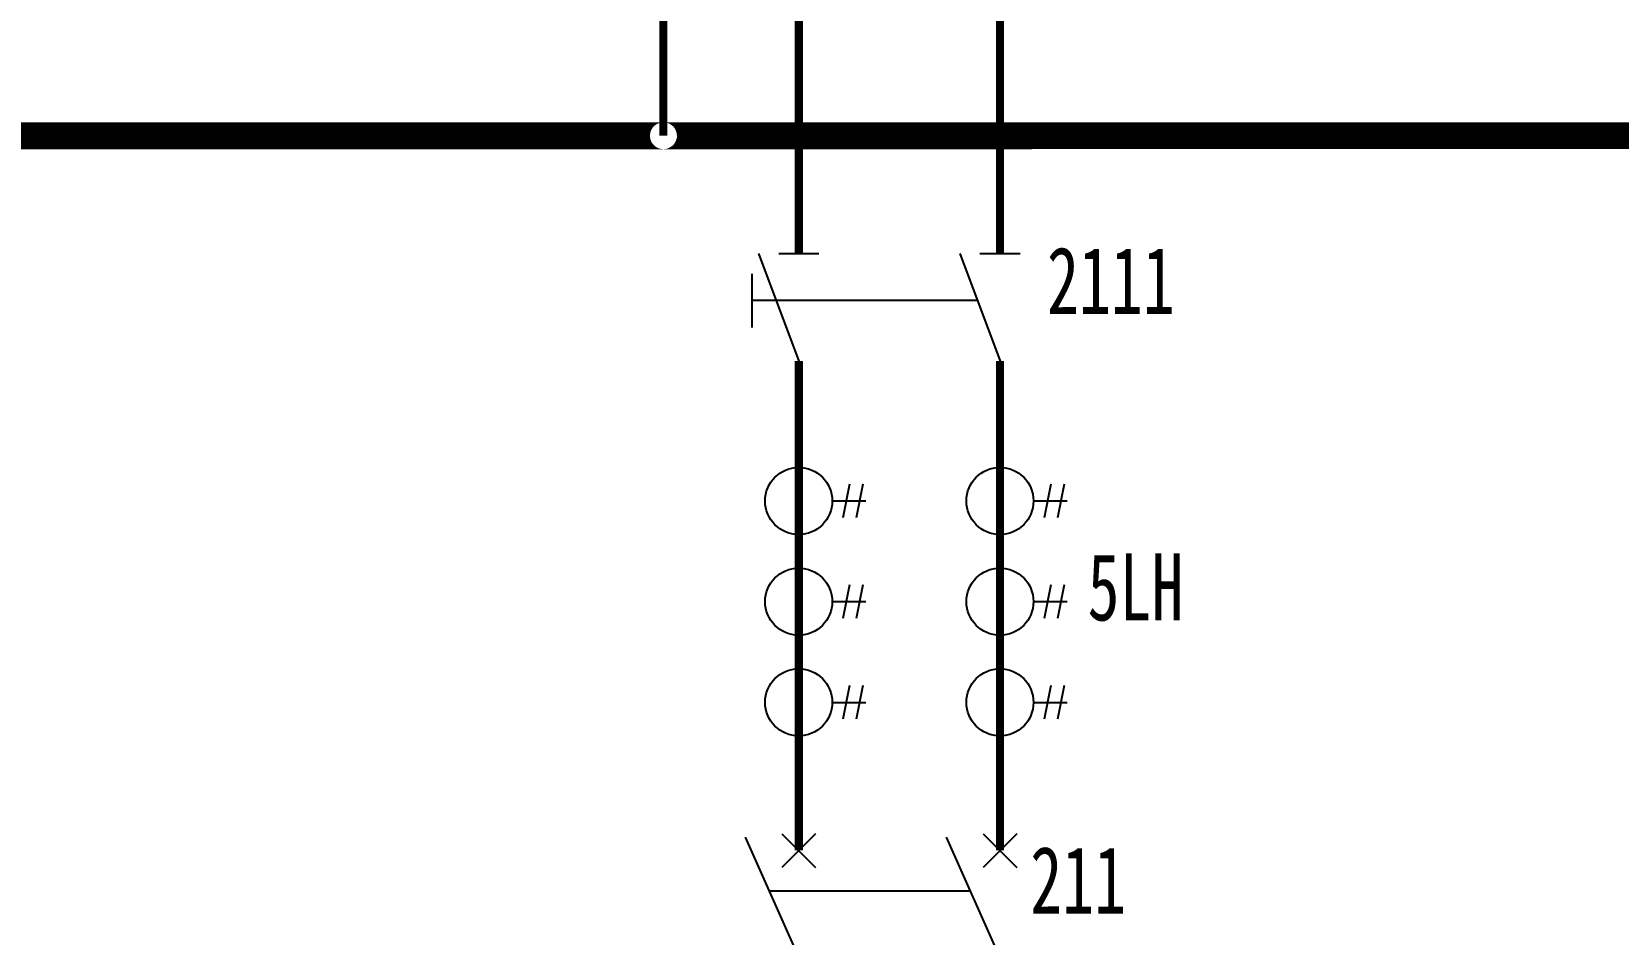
# Model space of a CAD drawing. Header units: millimetres. Extents: x 10667 to 23854, y -3427 to -2899.
# Drawn here: x 19475.6 to 19593.9, y -3234.4 to -3167.2 of the extents above; entities that cross this region are included whole.
import ezdxf

# ---------------------------------------------------------------- set-up
doc = ezdxf.new("R2010")
doc.units = ezdxf.units.MM
doc.header["$LTSCALE"] = 10
for name, color, linetype in [('BLOCK', 3, 'Continuous'), ('TEXT', 2, 'Continuous'), ('设    备', 3, 'Continuous'), ('设备编号', 2, 'Continuous'), ('连 接 线', 1, 'Continuous')]:
    doc.layers.add(name, color=color, linetype=linetype)
doc.styles.add('HZ', font='SimSun.ttf', dxfattribs={"width": 0.7})

# ---------------------------------------------------------------- blocks, each defined once
blk = doc.blocks.new('$LH')
at = {"color": 3}
for p, q in [((3.79, 1.25), (3.29, -1.25)), ((4.79, 1.25), (4.29, -1.25)), ((2.5, 0), (5, 0))]:
    blk.add_line(p, q, dxfattribs=at)
blk.add_circle((0, 0), 2.5, dxfattribs=at)

msp = doc.modelspace()

# ---------------------------------------------------------------- linework, layer by layer
at = {"layer": 'TEXT', "color": 3}
for p, q in [((19529.31, -3185.22), (19529.31, -3189.22)), ((19531.12, -3187.22), (19529.31, -3187.22))]:
    msp.add_line(p, q, dxfattribs=at)
at = {"layer": '设    备'}
for p, q in [((19529.81, -3183.72), (19532.81, -3191.72)), ((19531.31, -3183.72), (19534.31, -3183.72)), ((19544.81, -3183.72), (19547.81, -3191.72)), ((19546.31, -3183.72), (19549.31, -3183.72)), ((19528.8, -3227.18), (19532.8, -3236.18)), ((19534.05, -3226.93), (19531.55, -3229.43)), ((19531.55, -3226.93), (19534.05, -3229.43)), ((19543.8, -3227.18), (19547.8, -3236.18)), ((19546.55, -3226.93), (19549.05, -3229.43)), ((19549.05, -3226.93), (19546.55, -3229.43)), ((19530.58, -3231.18), (19545.58, -3231.18))]:
    msp.add_line(p, q, dxfattribs=at)
at = {"layer": '设    备', "color": 3}
msp.add_line((19546.12, -3187.22), (19531.12, -3187.22), dxfattribs=at)
at = {"layer": '设    备', "const_width": 0.6}
for points in [[(19532.81, -3191.72), (19532.81, -3193.22)], [(19547.81, -3191.72), (19547.81, -3193.22)]]:
    msp.add_lwpolyline(points, dxfattribs=at)
at = {"layer": '设    备'}
for p in [(19532.81, -3183.72), (19547.81, -3183.72), (19532.81, -3191.72), (19547.81, -3191.72), (19532.8, -3228.18), (19547.8, -3228.18)]:
    msp.add_point(p, dxfattribs=at)
at = {"layer": '连 接 线'}
for points, const_width in [([(19522.72, -3135.57), (19522.72, -3174.94)], 0.6), ([(19532.81, -3142.62), (19532.81, -3183.72)], 0.6), ([(19547.81, -3153.63), (19547.81, -3183.72)], 0.6), ([(19521.72, -3174.94), (19462.99, -3174.94)], 2), ([(19599.73, -3174.93), (19523.72, -3174.94)], 2), ([(19532.81, -3191.72), (19532.81, -3228.17)], 0.6), ([(19547.81, -3191.72), (19547.81, -3228.17)], 0.6), ([(19532.81, -3193.22), (19532.81, -3228.17)], 0.6), ([(19547.81, -3193.22), (19547.81, -3228.17)], 0.6)]:
    msp.add_lwpolyline(points, dxfattribs=dict(at, const_width=const_width))
for points in [[(19521.72, -3173.94), (19522.81, -3173.94), (19521.72, -3173.95), (19522.89, -3173.95)], [(19521.72, -3173.94), (19522.72, -3173.94), (19521.72, -3173.94), (19522.81, -3173.94)], [(19521.72, -3173.94), (19522.63, -3173.94), (19521.72, -3173.94), (19522.72, -3173.94)], [(19521.72, -3173.95), (19522.55, -3173.95), (19521.72, -3173.94), (19522.63, -3173.94)], [(19521.72, -3173.97), (19522.46, -3173.97), (19521.72, -3173.95), (19522.55, -3173.95)], [(19521.72, -3174), (19522.38, -3174), (19521.72, -3173.97), (19522.46, -3173.97)], [(19521.72, -3174.03), (19522.3, -3174.03), (19521.72, -3174), (19522.38, -3174)], [(19521.72, -3174.07), (19522.22, -3174.07), (19521.72, -3174.03), (19522.3, -3174.03)], [(19521.72, -3174.12), (19522.15, -3174.12), (19521.72, -3174.07), (19522.22, -3174.07)], [(19521.72, -3174.17), (19522.08, -3174.17), (19521.72, -3174.12), (19522.15, -3174.12)], [(19521.72, -3174.23), (19522.01, -3174.23), (19521.72, -3174.17), (19522.08, -3174.17)], [(19521.72, -3174.29), (19521.95, -3174.29), (19521.72, -3174.23), (19522.01, -3174.23)], [(19521.72, -3174.36), (19521.9, -3174.36), (19521.72, -3174.29), (19521.95, -3174.29)], [(19521.72, -3174.44), (19521.85, -3174.44), (19521.72, -3174.36), (19521.9, -3174.36)], [(19521.72, -3174.51), (19521.81, -3174.51), (19521.72, -3174.44), (19521.85, -3174.44)], [(19521.72, -3174.6), (19521.78, -3174.6), (19521.72, -3174.51), (19521.81, -3174.51)], [(19521.72, -3174.68), (19521.75, -3174.68), (19521.72, -3174.6), (19521.78, -3174.6)], [(19522.81, -3173.94), (19523.72, -3173.94), (19522.72, -3173.94), (19523.72, -3173.94)], [(19522.89, -3173.95), (19523.72, -3173.95), (19522.81, -3173.94), (19523.72, -3173.94)], [(19522.98, -3173.97), (19523.72, -3173.97), (19522.89, -3173.95), (19523.72, -3173.95)], [(19523.06, -3174), (19523.72, -3174), (19522.98, -3173.97), (19523.72, -3173.97)], [(19523.14, -3174.03), (19523.72, -3174.03), (19523.06, -3174), (19523.72, -3174)], [(19523.22, -3174.07), (19523.72, -3174.07), (19523.14, -3174.03), (19523.72, -3174.03)], [(19523.29, -3174.12), (19523.72, -3174.12), (19523.22, -3174.07), (19523.72, -3174.07)], [(19523.36, -3174.17), (19523.72, -3174.17), (19523.29, -3174.12), (19523.72, -3174.12)], [(19523.43, -3174.23), (19523.72, -3174.23), (19523.36, -3174.17), (19523.72, -3174.17)], [(19523.49, -3174.29), (19523.72, -3174.29), (19523.43, -3174.23), (19523.72, -3174.23)], [(19523.54, -3174.36), (19523.72, -3174.36), (19523.49, -3174.29), (19523.72, -3174.29)], [(19523.59, -3174.44), (19523.72, -3174.44), (19523.54, -3174.36), (19523.72, -3174.36)], [(19523.63, -3174.51), (19523.72, -3174.51), (19523.59, -3174.44), (19523.72, -3174.44)], [(19523.66, -3174.6), (19523.72, -3174.6), (19523.63, -3174.51), (19523.72, -3174.51)], [(19523.69, -3174.68), (19523.72, -3174.68), (19523.66, -3174.6), (19523.72, -3174.6)], [(19521.72, -3174.76), (19521.74, -3174.76), (19521.72, -3174.68), (19521.75, -3174.68)], [(19521.72, -3174.85), (19521.72, -3174.85), (19521.72, -3174.76), (19521.74, -3174.76)], [(19521.72, -3175.02), (19521.72, -3175.02), (19521.72, -3175.11), (19521.74, -3175.11)], [(19521.72, -3175.11), (19521.74, -3175.11), (19521.72, -3175.2), (19521.75, -3175.2)], [(19521.72, -3175.2), (19521.75, -3175.2), (19521.72, -3175.28), (19521.78, -3175.28)], [(19521.72, -3175.28), (19521.78, -3175.28), (19521.72, -3175.36), (19521.81, -3175.36)], [(19521.72, -3175.36), (19521.81, -3175.36), (19521.72, -3175.44), (19521.85, -3175.44)], [(19521.72, -3175.44), (19521.85, -3175.44), (19521.72, -3175.51), (19521.9, -3175.51)], [(19521.72, -3175.51), (19521.9, -3175.51), (19521.72, -3175.58), (19521.95, -3175.58)], [(19521.72, -3175.58), (19521.95, -3175.58), (19521.72, -3175.64), (19522.01, -3175.64)], [(19521.72, -3175.64), (19522.01, -3175.64), (19521.72, -3175.7), (19522.08, -3175.7)], [(19521.72, -3175.7), (19522.08, -3175.7), (19521.72, -3175.76), (19522.15, -3175.76)], [(19521.72, -3175.76), (19522.15, -3175.76), (19521.72, -3175.8), (19522.22, -3175.8)], [(19521.72, -3175.8), (19522.22, -3175.8), (19521.72, -3175.84), (19522.3, -3175.84)], [(19523.14, -3175.84), (19523.72, -3175.84), (19523.22, -3175.8), (19523.72, -3175.8)], [(19523.22, -3175.8), (19523.72, -3175.8), (19523.29, -3175.76), (19523.72, -3175.76)], [(19523.29, -3175.76), (19523.72, -3175.76), (19523.36, -3175.7), (19523.72, -3175.7)], [(19523.36, -3175.7), (19523.72, -3175.7), (19523.43, -3175.64), (19523.72, -3175.64)], [(19523.43, -3175.64), (19523.72, -3175.64), (19523.49, -3175.58), (19523.72, -3175.58)], [(19523.49, -3175.58), (19523.72, -3175.58), (19523.54, -3175.51), (19523.72, -3175.51)], [(19523.54, -3175.51), (19523.72, -3175.51), (19523.59, -3175.44), (19523.72, -3175.44)], [(19523.59, -3175.44), (19523.72, -3175.44), (19523.63, -3175.36), (19523.72, -3175.36)], [(19523.63, -3175.36), (19523.72, -3175.36), (19523.66, -3175.28), (19523.72, -3175.28)], [(19523.66, -3175.28), (19523.72, -3175.28), (19523.69, -3175.2), (19523.72, -3175.2)], [(19523.7, -3174.76), (19523.72, -3174.76), (19523.69, -3174.68), (19523.72, -3174.68)], [(19523.69, -3175.2), (19523.72, -3175.2), (19523.7, -3175.11), (19523.72, -3175.11)], [(19523.72, -3174.85), (19523.72, -3174.85), (19523.7, -3174.76), (19523.72, -3174.76)], [(19523.72, -3175.02), (19523.72, -3175.02), (19523.72, -3174.94)], [(19521.72, -3175.84), (19522.3, -3175.84), (19521.72, -3175.88), (19522.38, -3175.88)], [(19521.72, -3175.88), (19522.38, -3175.88), (19521.72, -3175.9), (19522.46, -3175.9)], [(19521.72, -3175.9), (19522.46, -3175.9), (19521.72, -3175.92), (19522.55, -3175.92)], [(19521.72, -3175.92), (19522.55, -3175.92), (19521.72, -3175.93), (19522.63, -3175.93)], [(19521.72, -3175.93), (19522.63, -3175.93), (19521.72, -3175.94), (19522.72, -3175.94)], [(19522.72, -3175.94), (19523.72, -3175.94), (19522.81, -3175.93), (19523.72, -3175.93)], [(19522.81, -3175.93), (19523.72, -3175.93), (19522.89, -3175.92), (19523.72, -3175.92)], [(19522.89, -3175.92), (19523.72, -3175.92), (19522.98, -3175.9), (19523.72, -3175.9)], [(19522.98, -3175.9), (19523.72, -3175.9), (19523.06, -3175.88), (19523.72, -3175.88)], [(19523.06, -3175.88), (19523.72, -3175.88), (19523.14, -3175.84), (19523.72, -3175.84)]]:
    msp.add_solid(points, dxfattribs=at)

# ---------------------------------------------------------------- block references
at = {"layer": 'BLOCK'}
for p in [(19532.8, -3202.14), (19547.8, -3202.14), (19532.8, -3209.64), (19547.8, -3209.64), (19532.8, -3217.14), (19547.8, -3217.14)]:
    msp.add_blockref('$LH', p, dxfattribs=at)

# ---------------------------------------------------------------- texts
at = {"layer": '设备编号', "color": 6, "style": 'HZ', "width": 0.7}
for s, p in [('2111', (19551.31, -3188.22)), ('5LH', (19554.33, -3211.04)), ('211', (19550.06, -3232.87))]:
    msp.add_text(s, height=5, dxfattribs=at).set_placement(p)

doc.saveas('drawing.dxf')
